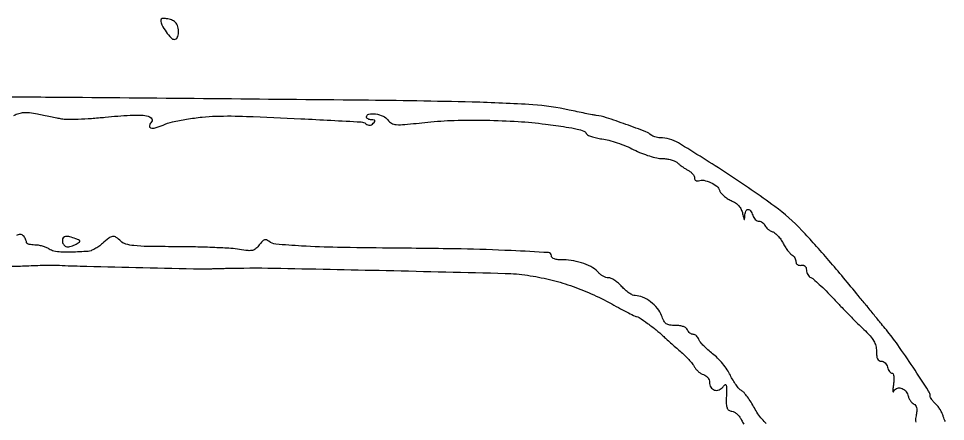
# Model space of a CAD drawing. Extents: x 0 to 5034, y 0 to 2560.
# Drawn here: x 2859.3 to 3170.1, y 1759.8 to 1895 of the extents above; entities that cross this region are included whole.
import ezdxf

# ---------------------------------------------------------------- set-up
doc = ezdxf.new("R2010")
doc.units = 0

msp = doc.modelspace()

# ---------------------------------------------------------------- linework, layer by layer
for points in [[(3170.147367, 1759.712756, -0.047813), (3169.734283, 1760.497548, -0.035779), (3169.429115, 1761.426404, 0.046429), (3169.057466, 1762.481418, 0.028391), (3168.437936, 1763.647823, 0.028318), (3167.686116, 1764.742901, 0.044272), (3166.910063, 1765.581391, -0.027009), (3166.178992, 1766.318586, -0.030284), (3165.561081, 1767.103877, -0.031692), (3165.124448, 1767.827747, -0.120427), (3165, 1768.336948, 0.144762), (3164.515658, 1769.974784, 0.002429), (3159.287594, 1777.956088, 0.006784), (3154.134959, 1785.514665, 0.020136), (3150.328008, 1790.5, -0.001323), (3148.643309, 1792.542113, -0.000446), (3146.197615, 1795.528125, -0.000443), (3143.498712, 1798.835267, -0.000508), (3140.926047, 1802, 0.003783), (3135.989082, 1807.992538, 0.004033), (3131.065089, 1813.782494, 0.004247), (3126.338412, 1819.157496, 0.005869), (3122, 1823.894211, 0.046932), (3112.895096, 1831.940069, 0.012684), (3097.037217, 1842.895647, 0.008234), (3080.613104, 1853.255338, 0.13656), (3074.45, 1854.993069, -0.038796), (3073.595434, 1855.062383, -0.034104), (3072.723125, 1855.263565, -0.035667), (3071.959254, 1855.556467, -0.080984), (3071.45, 1855.904174, 0.099956), (3069.694539, 1857.008282, 0.004542), (3062.993741, 1859.47788, 0.007039), (3056.42472, 1861.727528, 0.045062), (3053, 1862.514255, -0.012506), (3051.630762, 1862.736276, -0.002851), (3049.325, 1863.183219, -0.002948), (3046.671875, 1863.729498, -0.002866), (3044, 1864.312103, 0.039289), (3031.750132, 1866.061918, 0.00965), (3011.407546, 1866.958515, 0.003762), (2974.382049, 1867.596221, 0.000287), (2874.5, 1868.507469, -0.00021), (2849.858972, 1868.728487, -0.000161), (2822.934375, 1868.989992, -0.000163)], [(2857.695498, 1862.497981, -0.041819), (2859.436039, 1863.19146, -0.058506), (2861.082284, 1863.488784, -0.047766), (2862.988841, 1863.424593, -0.018479), (2865.599136, 1862.987075, 0.000742), (2867.705858, 1862.556644, 0.000588), (2869.984355, 1862.097425, 0.000594), (2872.09921, 1861.676384, 0.001483), (2873.645478, 1861.375213, 0.048926), (2875.518251, 1861.203142, 0.007443), (2879.275641, 1861.282201, 0.008273), (2883.72159, 1861.515696, 0.00708), (2888.394937, 1861.905307, -0.009016), (2896.748012, 1862.569136, -0.040188), (2901.661061, 1862.475483, -0.135891), (2903.726901, 1861.675362, -0.429847), (2903.884375, 1860.360681, 0.103878), (2903.186823, 1859.039284, 0.415188), (2903.588072, 1858.319186, 0.142134), (2905.112376, 1858.329865, 0.02735), (2907.739805, 1859.271332, -0.043618), (2910.894918, 1860.287484, -0.014493), (2915.664862, 1861.231629, -0.014701), (2920.846937, 1861.94619, -0.020714), (2925.5, 1862.254697, -0.01572), (2935.723684, 1862.18666, -0.003119), (2954.004391, 1861.375732, -0.00061), (2974.147348, 1860.331639, -0.155564), (2975.792382, 1859.709322, 0.06524), (2976.442281, 1859.319736, 0.116518), (2977.052317, 1859.210156, 0.117103), (2977.64479, 1859.385282, 0.06631), (2978.242382, 1859.842382, 0.033363), (2978.747419, 1860.419723, 0.279493), (2978.782867, 1860.75, 0.258958), (2978.503221, 1860.952123, 0.029776), (2977.7, 1861, -0.05689), (2977.04976, 1861.074225, -0.076249), (2976.499375, 1861.29375, -0.095328), (2976.130435, 1861.618517, -0.166233), (2976, 1862, -0.362323), (2976.782226, 1862.93775, -0.08081), (2979.03195, 1862.980691, -0.06635), (2981.57366, 1862.264401, -0.142723), (2983.128028, 1860.979624, 0.117381), (2984.34272, 1859.86924, 0.113191), (2985.943858, 1859.406309, 0.037511), (2988.814044, 1859.460726, 0.002882), (2996.5, 1860.229624, -0.019384), (3005.353835, 1860.821126, -0.011162), (3016.042742, 1860.881216, -0.01113), (3026.827481, 1860.460816, -0.017806), (3036, 1859.569859, -0.003535), (3042.916631, 1858.598622, -0.019016), (3046.652878, 1857.900947, -0.031526), (3048.859903, 1857.252753, -0.217248), (3049.645795, 1856.48066, 0.188021), (3050.118368, 1855.961137, 0.030227), (3051.40359, 1855.416922, 0.029844), (3053.073553, 1854.935915, 0.022226), (3054.962081, 1854.599418, -0.032958), (3057.23216, 1854.144504, -0.015468), (3060.098912, 1853.274644, -0.015251), (3063.058218, 1852.174129, -0.020702), (3065.651442, 1850.991299, 0.021379), (3068.194064, 1849.835703, 0.020205), (3070.873933, 1848.877397, 0.020997), (3073.343877, 1848.217611, 0.053952), (3075.178571, 1848.012667, -0.032689), (3076.685287, 1847.908845, -0.032362), (3078.170794, 1847.60949, -0.034134), (3079.431055, 1847.175287, -0.096639), (3080.199207, 1846.657936, 0.028584), (3080.871211, 1846.058668, 0.013447), (3081.801916, 1845.359624, 0.013276), (3082.818884, 1844.677592, 0.018204), (3083.770636, 1844.122752, -0.045911), (3084.623489, 1843.560136, -0.048061), (3085.345124, 1842.859041, -0.053049), (3085.84059, 1842.13137, -0.12357), (3086, 1841.496201, 0.099856), (3086.102343, 1840.988856, 0.142106), (3086.389968, 1840.633485, 0.143111), (3086.821398, 1840.488712, 0.101818), (3087.327551, 1840.572199, -0.140583), (3089.121937, 1840.728836, -0.061944), (3091.406721, 1839.981829, -0.06206), (3093.430967, 1838.702316, -0.144958), (3094.426137, 1837.232722, 0.099392), (3094.881371, 1836.410136, 0.038926), (3095.799211, 1835.484945, 0.036594), (3096.97847, 1834.609834, 0.037668), (3098.261706, 1833.925437, -0.042304), (3099.776344, 1833.099525, -0.067221), (3100.88672, 1832.129539, -0.071761), (3101.651569, 1830.949977, -0.056173), (3102.131685, 1829.5, 0.00408), (3102.474564, 1827.935046, 0.141317), (3102.654987, 1827.608383, 0.633824), (3102.80034, 1827.660527, 0.010996), (3102.881685, 1828.75, -0.069636), (3103.192619, 1830.353054, -0.294326), (3103.92529, 1830.930753, -0.280438), (3104.78847, 1830.512047, -0.066347), (3105.5, 1829, 0.062073), (3105.85192, 1828.235318, 0.063632), (3106.378359, 1827.5875, 0.07029), (3106.991679, 1827.148761, 0.120733), (3107.598772, 1827, -0.090035), (3108.200368, 1826.890785, -0.066631), (3108.797513, 1826.570557, -0.065433), (3109.299858, 1826.09693, -0.0796), (3109.623766, 1825.538067, 0.081985), (3109.977874, 1824.933719, 0.045371), (3110.583554, 1824.326702, 0.04369), (3111.327787, 1823.808209, 0.053511), (3112.103349, 1823.467198, -0.09219), (3112.953723, 1823.012315, -0.035952), (3113.935551, 1822.103268, -0.034067), (3114.883234, 1820.940629, -0.03586), (3115.646447, 1819.679131, 0.02137), (3116.368634, 1818.403458, 0.021609), (3117.194587, 1817.198961, 0.022015), (3118.002577, 1816.216612, 0.077241), (3118.63548, 1815.70031, -0.07191), (3119.157452, 1815.283639, -0.05428), (3119.599172, 1814.696623, -0.054913), (3119.899106, 1814.037277, -0.079467), (3120, 1813.406473, 0.113547), (3120.130764, 1812.838082, 0.130064), (3120.493645, 1812.416686, 0.1154), (3121.056183, 1812.197584, 0.077148), (3121.75, 1812.206163, -0.080386), (3122.507978, 1812.210657, -0.147806), (3123.059269, 1811.945722, -0.139381), (3123.392018, 1811.40584, -0.06831), (3123.504853, 1810.599079, 0.071881), (3123.61835, 1809.827596, 0.062792), (3123.94748, 1809.080574, 0.065538), (3124.432748, 1808.469704, 0.09718), (3125.004853, 1808.099079, -0.085219), (3125.873514, 1807.565156, -0.007242), (3127.823301, 1805.800373, -0.009429), (3130.092915, 1803.604102, -0.007161), (3132.5, 1801.114959, 0.003097), (3135.108236, 1798.373565, 0.002387), (3137.985938, 1795.414625, 0.002414), (3140.701477, 1792.675546, 0.005768), (3142.75, 1790.675798, -0.018681), (3144.873477, 1788.493005, -0.052771), (3146.12296, 1786.775064, -0.070655), (3146.777396, 1785.147464, -0.06038), (3147, 1783.310839, 0.02734), (3147.084455, 1781.76744, 0.085022), (3147.370334, 1780.76939, 0.141075), (3147.87134, 1780.208318, 0.141328), (3148.59362, 1780, -0.114309), (3149.241886, 1779.849832, -0.075597), (3149.872748, 1779.4125, -0.069688), (3150.391003, 1778.764455, -0.070024), (3150.710251, 1778, 0.044672), (3150.985316, 1777.234746, 0.055296), (3151.377553, 1776.5875, 0.065457), (3151.820936, 1776.14468, 0.164982), (3152.247474, 1776, -0.304067), (3152.621576, 1775.749318, -0.066113), (3152.830267, 1774.958553, -0.045214), (3152.872752, 1773.766548, -0.022022), (3152.722463, 1772.25, 0.007391), (3152.546775, 1770.88529, 0.023567), (3152.486079, 1769.96875, 0.162398), (3152.559019, 1769.735421, 0.593278), (3152.674954, 1769.75, -0.193018), (3153.678037, 1770.8136, -0.16892), (3155.207216, 1770.964937, -0.141029), (3156.709634, 1770.112182, -0.132883), (3157.571195, 1768.572358, 0.044136), (3157.907332, 1767.604037, 0.043017), (3158.41052, 1766.700884, 0.046326), (3158.99521, 1765.987939, 0.106632), (3159.572859, 1765.610415, -0.135896), (3160.156413, 1765.179059, -0.112439), (3160.486923, 1764.477333, -0.074604), (3160.556079, 1763.451413, -0.028951), (3160.357611, 1762.038057, 0.020592), (3160.097142, 1760.384278, 0.134244), (3160.223276, 1759.560044, 0.223472)], [(2835.1125, 1811.998299, 0.000405), (2856.651194, 1811.900217, 0.012523), (2862, 1812.014164, -0.002898), (2865.054706, 1812.138093, -0.003137), (2868.03125, 1812.222882, -0.002955), (2870.583987, 1812.264482, -0.015161), (2872, 1812.236249, 0.005973), (2879.904168, 1811.933284, 0.000614), (2898.584365, 1811.463594, 0.000383), (2917.96085, 1811.015033, 0.011972), (2922.75, 1811.022522, 0.000008), (2924.505469, 1811.067336, 0.000007), (2926.265625, 1811.112322, 0.000007), (2927.805237, 1811.151717, 0.000029), (2928.75, 1811.17596, -0.011041), (2944.903176, 1811.234619, -0.001164), (2982.622749, 1810.45075, -0.000558), (3022.504143, 1809.484547, -0.030496), (3030, 1808.835967, -0.021865), (3037.359267, 1807.412955, -0.023451), (3044.393159, 1805.377966, -0.023149), (3051.287043, 1802.665896, -0.020215), (3058.227331, 1799.214184, 0.003013), (3061.212627, 1797.599091, 0.004606), (3063.822851, 1796.237917, 0.001733), (3066.07717, 1795.098452, 0.11666), (3066.493388, 1795, -0.152446), (3067.403353, 1794.715957, -0.006076), (3070.270288, 1792.680981, -0.011695), (3073.157374, 1790.473338, -0.020616), (3075.418981, 1788.5, 0.005371), (3076.478689, 1787.516893, 0.002038), (3077.977869, 1786.166861, 0.002019), (3079.61964, 1784.712374, 0.002467), (3081.167232, 1783.365908, -0.015381), (3082.640515, 1782.015691, -0.014482), (3084.058802, 1780.550802, -0.014617), (3085.239329, 1779.180239, -0.04764), (3085.901723, 1778.183633, 0.053557), (3086.468119, 1777.352899, 0.037884), (3087.263694, 1776.550539, 0.038362), (3088.152628, 1775.892512, 0.063387), (3088.998939, 1775.500337, -0.081773), (3089.766467, 1775.109962, -0.070361), (3090.414438, 1774.476359, -0.071803), (3090.850393, 1773.701996, -0.092613), (3091, 1772.901228, 0.140405), (3091.463469, 1771.283289, 0.176416), (3092.683661, 1770.329261, 0.17614), (3094.233161, 1770.382519, 0.139995), (3095.563372, 1771.417554, -0.069581), (3096.215856, 1772.09003, -0.510655), (3096.579428, 1771.98441, -0.089224), (3096.733172, 1771.065779, -0.005694), (3096.668765, 1768.330034, 0.012857), (3096.643962, 1765.638081, 0.082955), (3096.889166, 1764.305945, 0.170166), (3097.47575, 1763.587448, 0.102038), (3098.523539, 1763.210125, -0.100206), (3099.387083, 1762.902685, -0.051358), (3100.309861, 1762.209302, -0.048124), (3101.147896, 1761.268318, -0.052463), (3101.763072, 1760.210125, 0.03136), (3102.496975, 1758.815651, 0.008483)], [(3110.033153, 1759.070876, -0.026225), (3108.644355, 1760.555835, -0.025356), (3107.256827, 1762.385556, -0.026466), (3106.082924, 1764.321081, 0.01783), (3104.964912, 1766.238336, 0.019503), (3103.74412, 1768.012916, 0.019353), (3102.588769, 1769.440811, 0.08561), (3101.75184, 1770.119001, -0.085294), (3100.94786, 1770.769658, -0.023655), (3099.932747, 1772.043254, -0.023158), (3098.902745, 1773.61768, -0.022396), (3098.01033, 1775.29792, 0.039234), (3096.959711, 1777.124896, 0.022794), (3095.435665, 1779.146889, 0.022686), (3093.712827, 1781.045758, 0.035261), (3092.048405, 1782.5, -0.018736), (3090.48557, 1783.776989, -0.020419), (3089.068685, 1785.132812, -0.020378), (3087.9578, 1786.384596, -0.08782), (3087.473852, 1787.25, 0.062786), (3087.142256, 1787.919099, 0.062544), (3086.654607, 1788.485938, 0.068385), (3086.091823, 1788.870027, 0.116096), (3085.539601, 1789, -0.100604), (3084.989823, 1789.11175, -0.066827), (3084.434296, 1789.440625, -0.063513), (3083.957454, 1789.926548, -0.070794), (3083.638374, 1790.5, 0.141546), (3083.165758, 1791.124762, 0.071776), (3082.292432, 1791.600317, 0.055798), (3081.081776, 1791.901528, 0.033104), (3079.596113, 1792, -0.033122), (3077.658853, 1792.128473, -0.121716), (3076.524109, 1792.57472, -0.120303), (3075.720511, 1793.501331, -0.032009), (3074.933645, 1795.306958, 0.086544), (3073.558123, 1797.711402, 0.057806), (3071.260583, 1799.908357, 0.05881), (3068.583765, 1801.476948, 0.10351), (3066.084258, 1802, -0.115396), (3065.230064, 1802.199802, -0.034028), (3064.060537, 1802.88125, -0.032181), (3062.809793, 1803.851855, -0.02968), (3061.657584, 1805, 0.031554), (3060.496775, 1806.148084, 0.033303), (3059.220503, 1807.11875, 0.035352), (3058.015444, 1807.797502, 0.111024), (3057.11473, 1808, -0.073549), (3056.298443, 1808.120728, -0.044598), (3055.391, 1808.486128, -0.043672), (3054.535504, 1809.021566, -0.058043), (3053.872445, 1809.654904, 0.08742), (3051.889626, 1811.338733, 0.04451), (3048.923032, 1812.737804, 0.042007), (3045.480549, 1813.682214, 0.04598), (3042.032119, 1814, -0.021402), (3040.231346, 1814.077116, -0.059649), (3038.994641, 1814.333933, -0.102821), (3038.263583, 1814.761124, -0.21237), (3038, 1815.353712, 0.396447), (3036.985118, 1816.43251, 0.003317), (3024.446343, 1817.115342, 0.007571), (3007.745188, 1817.660486, 0.002584), (2983.5, 1817.959196, -0.003201), (2966.236947, 1818.19319, -0.009151), (2954.239544, 1818.652409, -0.007277), (2945.577916, 1819.269412, -0.15294), (2943.21035, 1820.240388, 0.086007), (2942.428824, 1820.689036, 0.178726), (2941.735788, 1820.686142, 0.115514), (2941.003261, 1820.197897, 0.026666), (2940.041731, 1819.055324, -0.048042), (2938.869695, 1817.777536, -0.127421), (2937.778311, 1817.210662, -0.084336), (2936.279261, 1817.124666, -0.013763), (2933.386034, 1817.527946, 0.026574), (2930.535407, 1817.851113, 0.004509), (2925.068589, 1818.128687, 0.004914), (2918.633754, 1818.333922, 0.004357), (2911.932567, 1818.423332, -0.003039), (2902.568533, 1818.523574, -0.020651), (2897.9507, 1818.792067, -0.043265), (2895.234012, 1819.302853, -0.128687), (2893.611138, 1820.25, 0.045433), (2892.03741, 1821.558021, 0.182725), (2890.844058, 1821.851558, 0.13615), (2889.539685, 1821.314, 0.021469), (2887.405499, 1819.5, -0.032044), (2886.218102, 1818.533217, -0.029329), (2884.882315, 1817.694565, -0.030566), (2883.599395, 1817.089211, -0.079025), (2882.603977, 1816.864476, -0.00647), (2877.002152, 1816.576375, -0.024777), (2873.510059, 1816.615135, -0.040494), (2871.156539, 1816.950605, -0.093959), (2869.527494, 1817.65844, 0.051815), (2868.571614, 1818.17288, 0.028739), (2867.318522, 1818.605917, 0.02836), (2865.98525, 1818.902046, 0.040486), (2864.777494, 1819, -0.025506), (2863.712085, 1819.054384, -0.04011), (2862.811391, 1819.220313, -0.047808), (2862.16998, 1819.460206, -0.281322), (2861.984687, 1819.75, 0.070302), (2861.923688, 1820.126107, 0.022097), (2861.73022, 1820.663867, 0.021588), (2861.458526, 1821.252078, 0.022335), (2861.139919, 1821.807846, 0.132828), (2860.534506, 1822.362296, 0.144523), (2859.752243, 1822.512999, 0.072437), (2858.59372, 1822.227815, 0.014748)]]:
    msp.add_lwpolyline(points, format="xyb")
for points in [[(2907, 1894.45034, 0.122169), (2907.396827, 1892.850484, 0.031397), (2908.797192, 1890.561494, 0.028025), (2910.426981, 1888.495212, 0.214951), (2911.52568, 1888, 0.280324), (2912.533012, 1888.612923, 0.107991), (2912.975155, 1890.259001, 0.086389), (2912.722866, 1892.265365, 0.122599), (2911.8, 1893.8, 0.108278), (2910.640396, 1894.542751, 0.05488), (2908.950023, 1894.964157, 0.062875), (2907.469161, 1894.977609, 0.380489)], [(2874, 1820.559017, 0.118873), (2874.315854, 1819.24925, 0.193874), (2875.167362, 1818.510621, 0.14556), (2876.507921, 1818.45369, 0.061264), (2878.207029, 1819.110799, 0.008082), (2879.648501, 1819.912489, 0.231755), (2879.878855, 1820.255339, 0.331005), (2879.70779, 1820.566122, 0.013965), (2878.477696, 1821.086758, 0.026525), (2876.438521, 1821.761206, 0.096221), (2875.082825, 1821.862436, 0.196102), (2874.309427, 1821.435289, 0.171374)]]:
    msp.add_lwpolyline(points, format="xyb", close=True)

doc.saveas('drawing.dxf')
